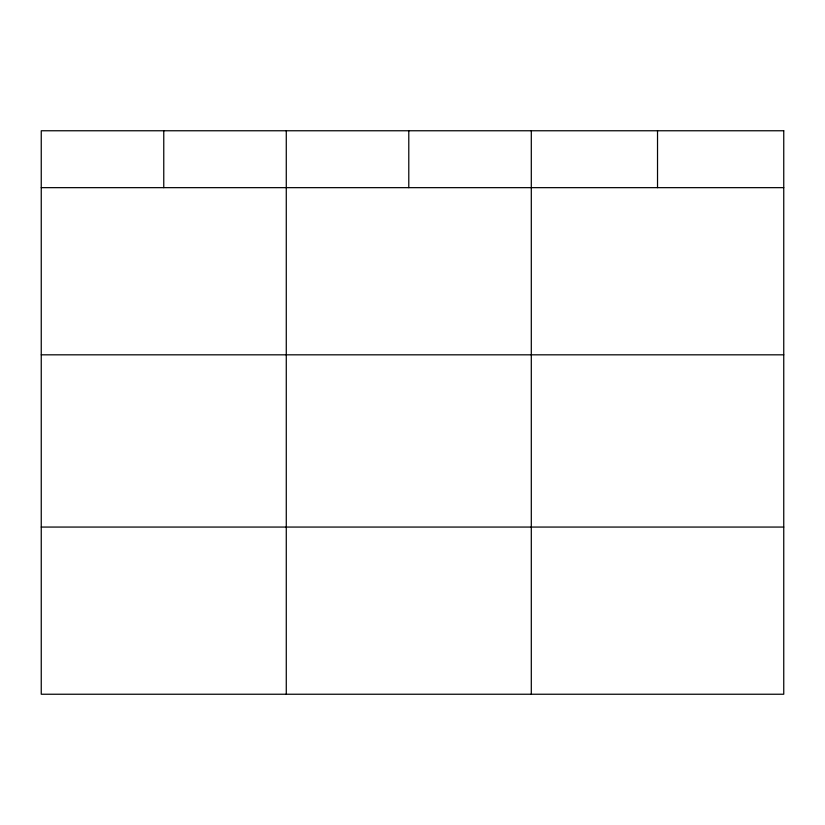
<?xml version="1.0" encoding="UTF-8"?>
<svg xmlns="http://www.w3.org/2000/svg" width="825" height="825" viewBox="0 0 825 825"><rect width="100%" height="100%" fill="white"/><g stroke="black" fill="none" stroke-linecap="round" stroke-linejoin="round"><path stroke-width="1.24" d="M41.25 187.657L783.75 187.657M41.25 354.822L783.75 354.822M41.25 527.062L783.75 527.062M657.525 130.762L657.525 187.657M531.3 130.762L531.3 694.238M408.787 130.762L408.787 187.657M286.275 130.762L286.275 694.238M163.763 130.762L163.763 187.657M783.75 130.762L41.25 130.762L41.25 694.238L783.75 694.238L783.75 130.762"/></g></svg>
